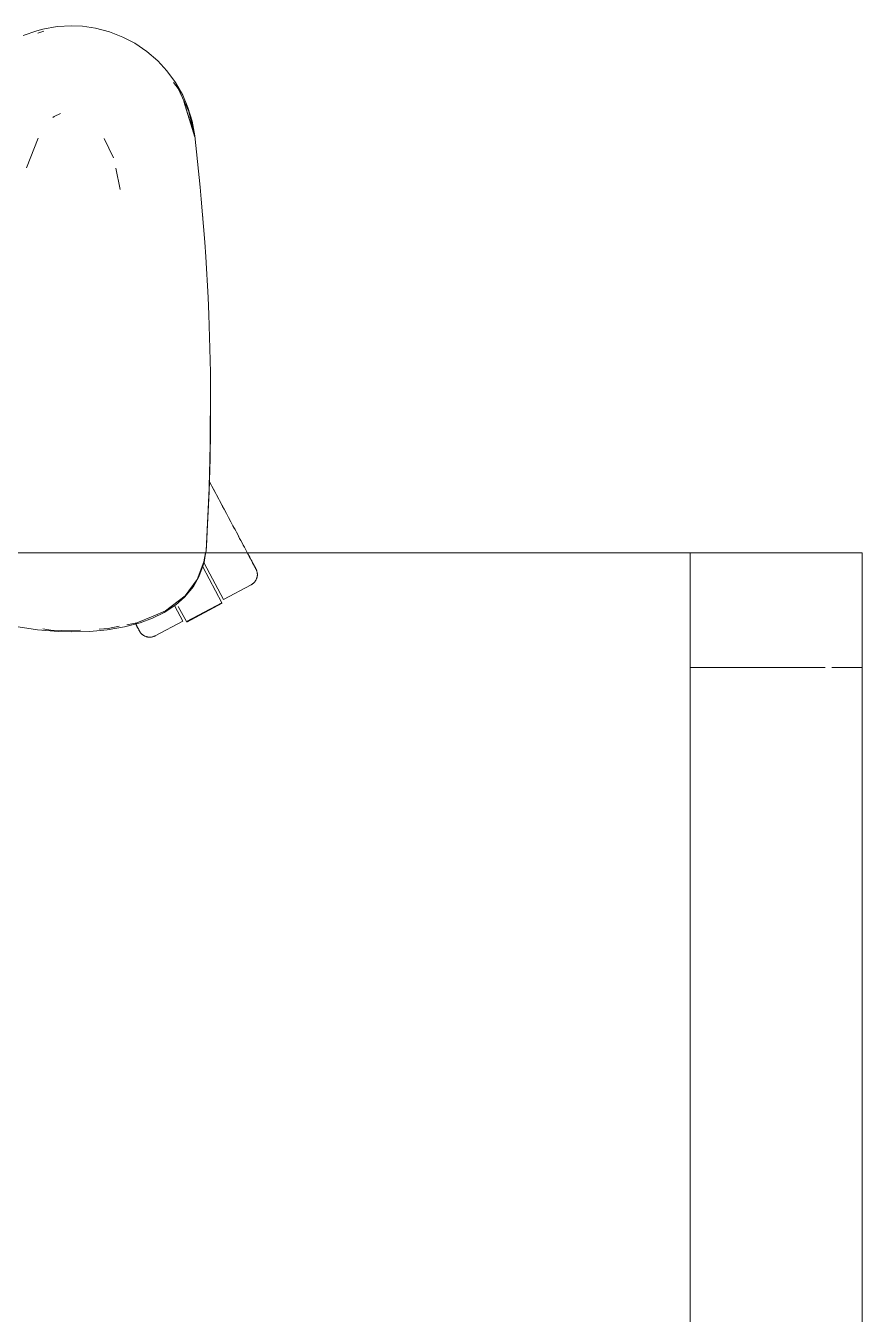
# Model space of a CAD drawing. Header units: millimetres. Extents: x 79795 to 317870, y -36033 to 97293.
# Drawn here: x 158247.8 to 158539.2, y 23914.9 to 24364.1 of the extents above; entities that cross this region are included whole.
import ezdxf

# ---------------------------------------------------------------- set-up
doc = ezdxf.new("R2010")
doc.units = ezdxf.units.MM
doc.header["$MEASUREMENT"] = 0
doc.layers.add('G-IMPT', color=8, linetype='CONTINUOUS', lineweight=9)
doc.layers.add('I-FURN', color=8, linetype='CONTINUOUS', lineweight=9)

msp = doc.modelspace()

# ---------------------------------------------------------------- linework, layer by layer
at = {"layer": 'G-IMPT'}
for p, q in [((158253.72, 24362.92), (158251.59, 24362.36)), ((158258.67, 24363.8), (158253.72, 24362.92)), ((158263.71, 24364.1), (158258.67, 24363.8)), ((158263.71, 24364.1), (158267.56, 24363.93)), ((158272.07, 24363.28), (158267.56, 24363.93)), ((158272.07, 24363.28), (158276.94, 24362.02)), ((158246.82, 24360.65), (158251.59, 24362.36)), ((158252.03, 24361.56), (158254.06, 24362.18)), ((158281.65, 24360.18), (158276.94, 24362.02)), ((158285.81, 24357.99), (158281.65, 24360.18)), ((158285.81, 24357.99), (158289.98, 24355.16)), ((158289.98, 24355.16), (158293.81, 24351.84)), ((158296.98, 24348.4), (158293.81, 24351.84)), ((158296.98, 24348.4), (158299.98, 24344.32)), ((158299.28, 24344.36), (158300.88, 24342.25)), ((158302.49, 24339.88), (158299.98, 24344.32)), ((158304.62, 24334.19), (158300.88, 24342.25)), ((158302.49, 24339.88), (158304.3, 24335.64)), ((158306.66, 24325.22), (158302.83, 24337.68)), ((158302.83, 24337.68), (158305.74, 24328.54)), ((158257.66, 24332.47), (158257.21, 24332.17)), ((158259.88, 24333.48), (158257.66, 24332.47)), ((158304.3, 24335.64), (158305.77, 24330.78)), ((158304.62, 24334.19), (158306.53, 24325.79)), ((158306.66, 24325.22), (158305.74, 24328.54)), ((158306.66, 24325.73), (158305.77, 24330.78)), ((158247.99, 24314.52), (158252.14, 24324.94)), ((158275.09, 24324.85), (158278.35, 24318.07)), ((158308.57, 24307.81), (158306.66, 24325.73)), ((158280.69, 24307.02), (158279.12, 24314.45)), ((158308.91, 24303.68), (158308.57, 24307.81)), ((158310.16, 24288.62), (158308.91, 24303.68)), ((158309.51, 24296.8), (158309.34, 24298.48)), ((158310.16, 24288.62), (158310.49, 24283.53)), ((158310.49, 24283.53), (158311.3, 24269.39)), ((158311.55, 24263.37), (158311.3, 24269.39)), ((158311.55, 24263.37), (158311.94, 24251.61)), ((158311.69, 24258.48), (158311.8, 24256.55)), ((158311.8, 24256.55), (158311.81, 24255.05)), ((158312.1, 24243.19), (158311.94, 24251.61)), ((158312.1, 24243.19), (158311.99, 24213.17)), ((158312.1, 24243.19), (158312.15, 24223.01)), ((158312.1, 24243.19), (158312.19, 24232.4)), ((158311.99, 24213.17), (158312.19, 24232.4)), ((158312.15, 24223.01), (158311.65, 24201.61)), ((158312.15, 24223.01), (158311.68, 24202.82)), ((158312.15, 24223.01), (158311.99, 24213.17)), ((158312.13, 24220.97), (158312.06, 24219.06)), ((158312.11, 24223.01), (158312.13, 24220.97)), ((158311.99, 24213.17), (158311.65, 24201.61)), ((158311.68, 24202.82), (158310.6, 24181.04)), ((158311.65, 24201.61), (158310.6, 24181.04)), ((158311.68, 24202.82), (158310.71, 24182.64)), ((158311.65, 24201.61), (158311.68, 24202.82)), ((158310.77, 24184.16), (158310.71, 24182.64)), ((158309.88, 24177.17), (158310.36, 24180.34)), ((158309.9, 24177), (158310.34, 24179.39)), ((158310.6, 24181.04), (158310.34, 24179.39)), ((158310.6, 24181.04), (158310.71, 24182.64)), ((158309.88, 24177.17), (158307.47, 24170.98)), ((158308.14, 24172.01), (158309.53, 24175.65)), ((158309.9, 24177), (158309.53, 24175.65)), ((158307.47, 24170.98), (158303.3, 24165.35)), ((158308.14, 24172.01), (158306.18, 24168.57)), ((158303.3, 24165.35), (158296.51, 24160.14)), ((158306.18, 24168.57), (158303.1, 24164.84)), ((158296.02, 24159.51), (158300.07, 24162.17)), ((158300.07, 24162.17), (158303.1, 24164.84)), ((158286.5, 24155.97), (158292.12, 24158.3)), ((158287.61, 24155.94), (158291.94, 24157.53)), ((158296.02, 24159.51), (158291.94, 24157.53)), ((158296.51, 24160.14), (158292.12, 24158.3)), ((158245.13, 24154.55), (158251.89, 24153.43)), ((158259.2, 24152.86), (158251.89, 24153.43)), ((158256.54, 24153.37), (158253.76, 24153.77)), ((158256.54, 24153.37), (158263.71, 24153.14)), ((158259.2, 24152.86), (158263.71, 24152.77)), ((158266.82, 24153.33), (158263.71, 24153.14)), ((158263.71, 24152.77), (158270.05, 24152.95)), ((158276.2, 24153.51), (158270.05, 24152.95)), ((158276.54, 24153.93), (158273.33, 24153.73)), ((158276.2, 24153.51), (158282.13, 24154.51)), ((158280.29, 24154.7), (158276.54, 24153.93)), ((158287.61, 24155.94), (158282.13, 24154.51)), ((158286.5, 24155.97), (158283.03, 24155.26))]:
    msp.add_line(p, q, dxfattribs=at)
at = {"layer": 'I-FURN'}
for p, q in [((158312.13, 24204.52), (158311.6, 24205.51)), ((158311.84, 24205.05), (158312.37, 24204.07)), ((158312.65, 24203.53), (158312.13, 24204.52)), ((158312.37, 24204.07), (158312.9, 24203.07)), ((158313.18, 24202.53), (158312.65, 24203.53)), ((158312.9, 24203.07), (158313.43, 24202.07)), ((158313.72, 24201.53), (158313.18, 24202.53)), ((158313.43, 24202.07), (158313.96, 24201.07)), ((158314.25, 24200.53), (158313.72, 24201.53)), ((158313.96, 24201.07), (158314.5, 24200.07)), ((158314.79, 24199.52), (158314.25, 24200.53)), ((158314.5, 24200.07), (158315.03, 24199.06)), ((158315.32, 24198.52), (158314.79, 24199.52)), ((158315.03, 24199.06), (158315.57, 24198.06)), ((158315.85, 24197.52), (158315.32, 24198.52)), ((158315.57, 24198.06), (158316.1, 24197.06)), ((158316.38, 24196.52), (158315.85, 24197.52)), ((158316.1, 24197.06), (158316.63, 24196.06)), ((158316.91, 24195.52), (158316.38, 24196.52)), ((158316.63, 24196.06), (158317.16, 24195.07)), ((158317.44, 24194.53), (158316.91, 24195.52)), ((158317.16, 24195.07), (158317.68, 24194.08)), ((158317.96, 24193.56), (158317.44, 24194.53)), ((158317.68, 24194.08), (158318.2, 24193.11)), ((158318.47, 24192.59), (158317.96, 24193.56)), ((158318.2, 24193.11), (158318.71, 24192.15)), ((158318.98, 24191.63), (158318.47, 24192.59)), ((158318.71, 24192.15), (158319.21, 24191.19)), ((158319.48, 24190.69), (158318.98, 24191.63)), ((158319.21, 24191.19), (158319.71, 24190.26)), ((158319.98, 24189.76), (158319.48, 24190.69)), ((158319.71, 24190.26), (158320.2, 24189.33)), ((158320.46, 24188.84), (158319.98, 24189.76)), ((158320.2, 24189.33), (158320.69, 24188.43)), ((158320.94, 24187.95), (158320.46, 24188.84)), ((158320.69, 24188.43), (158321.16, 24187.54)), ((158321.41, 24187.07), (158320.94, 24187.95)), ((158321.16, 24187.54), (158321.62, 24186.67)), ((158321.86, 24186.21), (158321.41, 24187.07)), ((158321.62, 24186.67), (158322.07, 24185.83)), ((158322.31, 24185.38), (158321.86, 24186.21)), ((158322.74, 24184.57), (158322.31, 24185.38)), ((158323.16, 24183.78), (158322.74, 24184.57)), ((158323.56, 24183.02), (158323.16, 24183.78)), ((158539.25, 24180.34), (156939.25, 24180.34)), ((156939.25, 24180.34), (158539.25, 24180.34)), ((158323.95, 24182.28), (158323.56, 24183.02)), ((158324.33, 24181.57), (158323.95, 24182.28)), ((158324.69, 24180.9), (158324.33, 24181.57)), ((158325.03, 24180.25), (158324.69, 24180.9)), ((158325.36, 24179.63), (158325.03, 24180.25)), ((158325.67, 24179.05), (158325.36, 24179.63)), ((158325.51, 24179.36), (158325.81, 24178.79)), ((158325.97, 24178.5), (158325.67, 24179.05)), ((158325.81, 24178.79), (158326.09, 24178.25)), ((158479.25, 24180.34), (158479.25, 24140.34)), ((158479.25, 23745.34), (158479.25, 24180.34)), ((158539.25, 24180.34), (158479.25, 24180.34)), ((158479.25, 24180.34), (158539.25, 24180.34)), ((158539.25, 24180.34), (158539.25, 23380.34)), ((158539.25, 24140.34), (158539.25, 24180.34)), ((158539.25, 23380.34), (158539.25, 24180.34)), ((158539.25, 24180.34), (158539.25, 23380.34)), ((158309.47, 24175.44), (158316.12, 24162.93)), ((158316.66, 24164.06), (158309.92, 24176.72)), ((158326.24, 24177.98), (158325.97, 24178.5)), ((158326.09, 24178.25), (158326.36, 24177.75)), ((158326.5, 24177.5), (158326.24, 24177.98)), ((158326.36, 24177.75), (158326.61, 24177.29)), ((158326.73, 24177.05), (158326.5, 24177.5)), ((158326.61, 24177.29), (158326.84, 24176.86)), ((158326.95, 24176.64), (158326.73, 24177.05)), ((158326.84, 24176.86), (158327.05, 24176.47)), ((158327.15, 24176.27), (158326.95, 24176.64)), ((158327.05, 24176.47), (158327.23, 24176.11)), ((158327.33, 24175.93), (158327.15, 24176.27)), ((158327.23, 24176.11), (158327.4, 24175.79)), ((158327.49, 24175.64), (158327.33, 24175.93)), ((158327.4, 24175.79), (158327.55, 24175.51)), ((158327.62, 24175.38), (158327.49, 24175.64)), ((158327.55, 24175.51), (158327.68, 24175.27)), ((158327.74, 24175.16), (158327.62, 24175.38)), ((158327.68, 24175.27), (158327.79, 24175.07)), ((158327.84, 24174.98), (158327.74, 24175.16)), ((158327.79, 24175.07), (158327.87, 24174.91)), ((158327.91, 24174.84), (158327.84, 24174.98)), ((158327.87, 24174.91), (158327.94, 24174.79)), ((158327.96, 24174.74), (158327.91, 24174.84)), ((158327.94, 24174.79), (158327.98, 24174.71)), ((158328, 24174.68), (158327.96, 24174.74)), ((158327.98, 24174.71), (158328, 24174.66)), ((158328.01, 24174.66), (158328, 24174.68)), ((158328, 24174.66), (158328.01, 24174.66)), ((158328.01, 24174.66), (158328.08, 24174.51)), ((158328.08, 24174.51), (158328.15, 24174.37)), ((158328.15, 24174.37), (158328.21, 24174.22)), ((158328.21, 24174.22), (158328.26, 24174.07)), ((158328.26, 24174.07), (158328.31, 24173.91)), ((158326.92, 24169.58), (158326.79, 24169.48)), ((158327.04, 24169.68), (158326.92, 24169.58)), ((158327.16, 24169.79), (158327.04, 24169.68)), ((158327.28, 24169.9), (158327.16, 24169.79)), ((158327.39, 24170.01), (158327.28, 24169.9)), ((158327.5, 24170.13), (158327.39, 24170.01)), ((158327.6, 24170.26), (158327.5, 24170.13)), ((158327.7, 24170.39), (158327.6, 24170.26)), ((158327.79, 24170.52), (158327.7, 24170.39)), ((158327.88, 24170.65), (158327.79, 24170.52)), ((158327.96, 24170.79), (158327.88, 24170.65)), ((158328.04, 24170.94), (158327.96, 24170.79)), ((158328.11, 24171.08), (158328.04, 24170.94)), ((158328.17, 24171.23), (158328.11, 24171.08)), ((158328.23, 24171.38), (158328.17, 24171.23)), ((158328.29, 24171.53), (158328.23, 24171.38)), ((158328.33, 24171.69), (158328.29, 24171.53)), ((158328.31, 24173.91), (158328.35, 24173.76)), ((158328.37, 24171.84), (158328.33, 24171.69)), ((158328.35, 24173.76), (158328.39, 24173.6)), ((158328.41, 24172), (158328.37, 24171.84)), ((158328.39, 24173.6), (158328.42, 24173.44)), ((158328.43, 24172.16), (158328.41, 24172)), ((158328.42, 24173.44), (158328.45, 24173.28)), ((158328.45, 24172.32), (158328.43, 24172.16)), ((158328.45, 24173.28), (158328.46, 24173.12)), ((158328.47, 24172.48), (158328.45, 24172.32)), ((158328.46, 24173.12), (158328.47, 24172.96)), ((158328.47, 24172.96), (158328.48, 24172.8)), ((158328.48, 24172.64), (158328.47, 24172.48)), ((158328.48, 24172.8), (158328.48, 24172.64)), ((158316.66, 24164.06), (158326.34, 24169.21)), ((158326.38, 24169.23), (158326.34, 24169.21)), ((158326.52, 24169.31), (158326.38, 24169.23)), ((158326.66, 24169.39), (158326.52, 24169.31)), ((158326.79, 24169.48), (158326.66, 24169.39)), ((158302.53, 24156.55), (158299.77, 24161.74)), ((158303.76, 24156.36), (158300.94, 24161.65)), ((158316.12, 24162.93), (158303.76, 24156.36)), ((158303.85, 24156.19), (158316.21, 24162.76)), ((158292.84, 24151.4), (158302.53, 24156.55)), ((158285.99, 24155.69), (158286.22, 24155.26)), ((158286.34, 24155.05), (158286.12, 24155.46)), ((158286.22, 24155.26), (158286.43, 24154.87)), ((158286.53, 24154.67), (158286.34, 24155.05)), ((158286.43, 24154.87), (158286.62, 24154.51)), ((158286.71, 24154.34), (158286.53, 24154.67)), ((158286.62, 24154.51), (158286.79, 24154.2)), ((158286.87, 24154.04), (158286.71, 24154.34)), ((158286.79, 24154.2), (158286.94, 24153.92)), ((158287.01, 24153.78), (158286.87, 24154.04)), ((158286.94, 24153.92), (158287.06, 24153.68)), ((158287.13, 24153.56), (158287.01, 24153.78)), ((158287.06, 24153.68), (158287.17, 24153.48)), ((158287.22, 24153.38), (158287.13, 24153.56)), ((158287.17, 24153.48), (158287.26, 24153.31)), ((158287.3, 24153.24), (158287.22, 24153.38)), ((158287.26, 24153.31), (158287.32, 24153.19)), ((158287.35, 24153.14), (158287.3, 24153.24)), ((158287.32, 24153.19), (158287.37, 24153.11)), ((158287.38, 24153.08), (158287.35, 24153.14)), ((158287.37, 24153.11), (158287.39, 24153.07)), ((158287.39, 24153.06), (158287.38, 24153.08)), ((158287.39, 24153.07), (158287.39, 24153.06)), ((158287.41, 24153.02), (158287.39, 24153.06)), ((158287.49, 24152.88), (158287.41, 24153.02)), ((158287.58, 24152.75), (158287.49, 24152.88)), ((158287.67, 24152.61), (158287.58, 24152.75)), ((158287.76, 24152.48), (158287.67, 24152.61)), ((158287.87, 24152.36), (158287.76, 24152.48)), ((158287.97, 24152.24), (158287.87, 24152.36)), ((158288.08, 24152.12), (158287.97, 24152.24)), ((158288.2, 24152.01), (158288.08, 24152.12)), ((158288.32, 24151.9), (158288.2, 24152.01)), ((158288.44, 24151.8), (158288.32, 24151.9)), ((158288.57, 24151.7), (158288.44, 24151.8)), ((158288.7, 24151.61), (158288.57, 24151.7)), ((158288.84, 24151.52), (158288.7, 24151.61)), ((158288.98, 24151.44), (158288.84, 24151.52)), ((158289.12, 24151.36), (158288.98, 24151.44)), ((158289.27, 24151.29), (158289.12, 24151.36)), ((158289.41, 24151.23), (158289.27, 24151.29)), ((158289.56, 24151.17), (158289.41, 24151.23)), ((158289.72, 24151.12), (158289.56, 24151.17)), ((158289.87, 24151.07), (158289.72, 24151.12)), ((158290.03, 24151.03), (158289.87, 24151.07)), ((158290.18, 24151), (158290.03, 24151.03)), ((158290.34, 24150.97), (158290.18, 24151)), ((158290.5, 24150.95), (158290.34, 24150.97)), ((158290.66, 24150.93), (158290.5, 24150.95)), ((158290.82, 24150.93), (158290.66, 24150.93)), ((158290.99, 24150.92), (158290.82, 24150.93)), ((158291.15, 24150.93), (158290.99, 24150.92)), ((158291.31, 24150.94), (158291.15, 24150.93)), ((158291.47, 24150.96), (158291.31, 24150.94)), ((158291.63, 24150.98), (158291.47, 24150.96)), ((158291.79, 24151.01), (158291.63, 24150.98)), ((158291.94, 24151.05), (158291.79, 24151.01)), ((158292.1, 24151.09), (158291.94, 24151.05)), ((158292.25, 24151.14), (158292.1, 24151.09)), ((158292.4, 24151.19), (158292.25, 24151.14)), ((158292.55, 24151.26), (158292.4, 24151.19)), ((158292.7, 24151.32), (158292.55, 24151.26)), ((158292.84, 24151.4), (158292.7, 24151.32)), ((158479.25, 24140.34), (158479.25, 23420.34)), ((158526.35, 24140.34), (158479.25, 24140.34)), ((158526.35, 24140.34), (158479.25, 24140.34)), ((158539.25, 24140.34), (158528.67, 24140.34)), ((158539.25, 24140.34), (158528.67, 24140.34)), ((158539.25, 23420.34), (158539.25, 24140.34))]:
    msp.add_line(p, q, dxfattribs=at)

doc.saveas('drawing.dxf')
